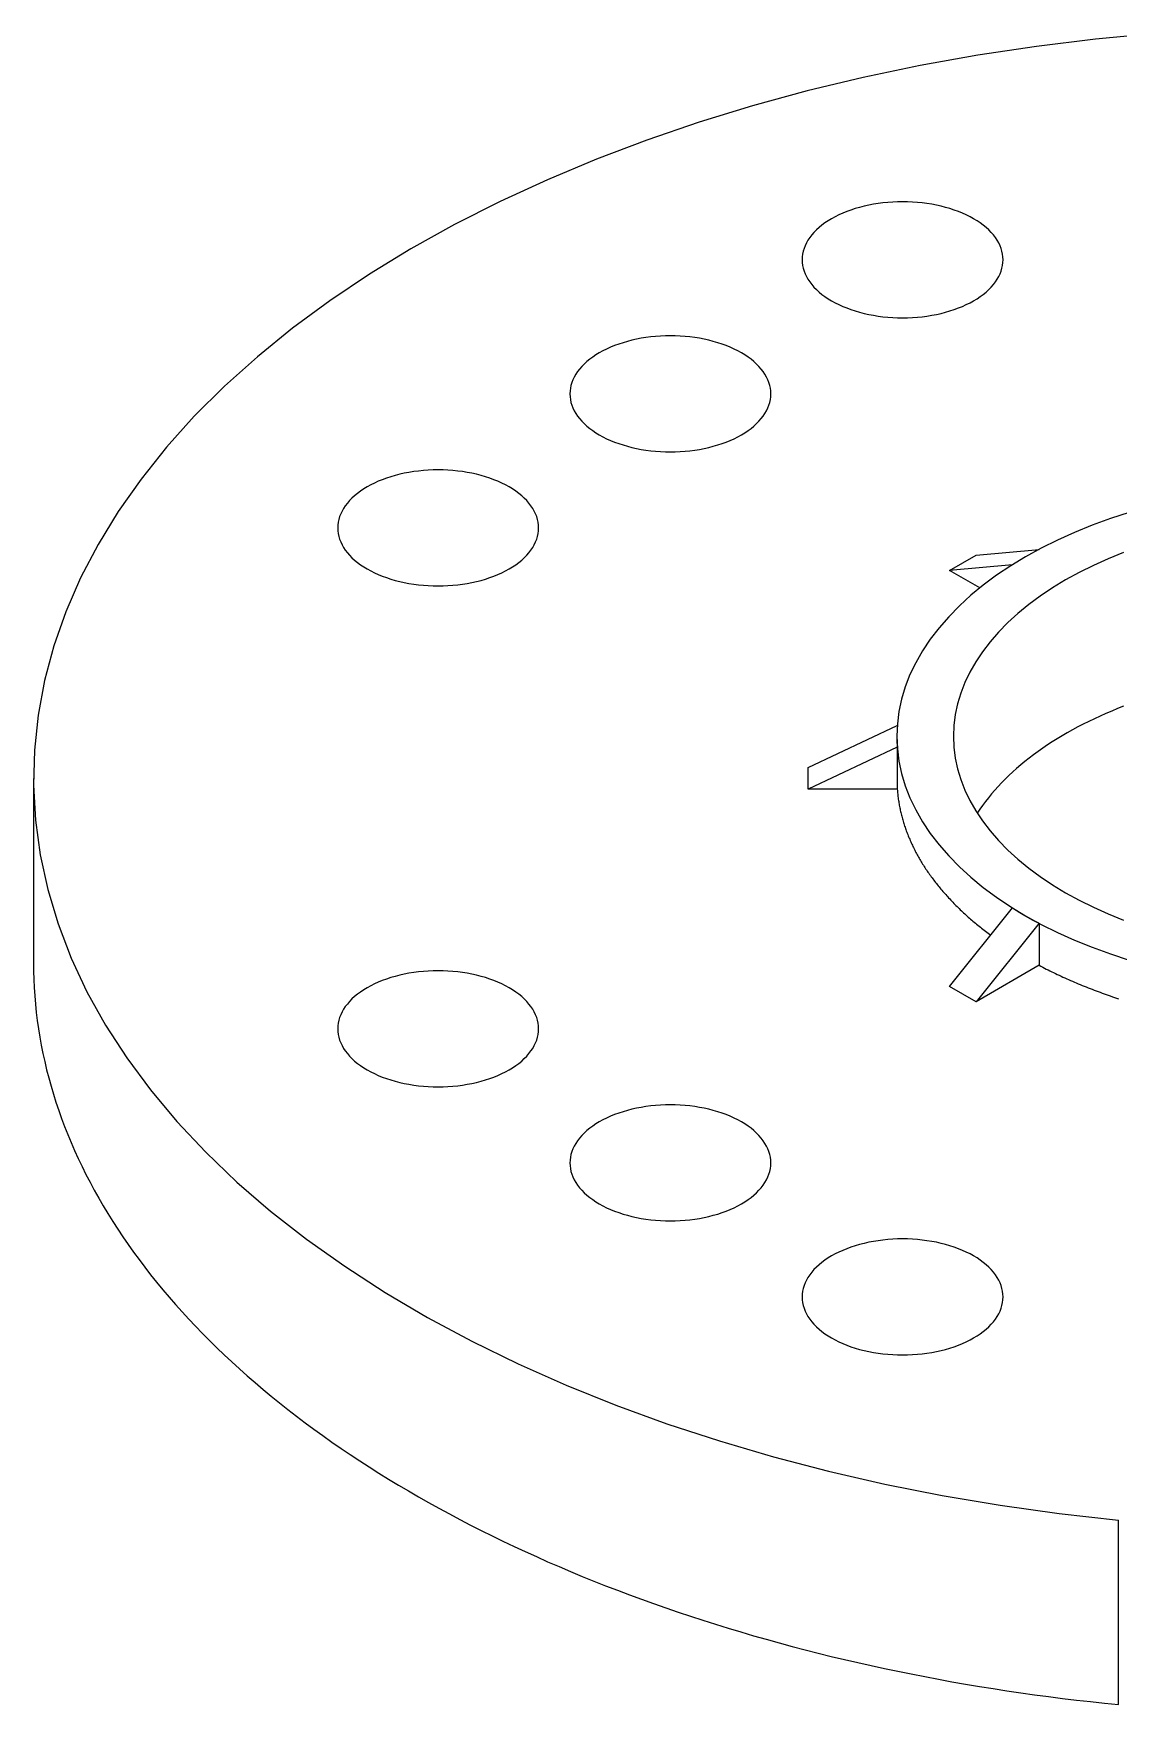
# Model space of a CAD drawing. Extents: x 1.65 to 3.9, y 4.02 to 6.12.
# Drawn here: x 3.083 to 3.423, y 5.484 to 6.008 of the extents above; entities that cross this region are included whole.
import ezdxf

# ---------------------------------------------------------------- set-up
doc = ezdxf.new("R2010")
doc.units = 0
doc.layers.add('VISIBLE_EDGES_ANSI_', color=7, linetype='CONTINUOUS')

msp = doc.modelspace()

# ---------------------------------------------------------------- linework, layer by layer
at = {"layer": 'VISIBLE_EDGES_ANSI_'}
for p, q in [((3.36968, 5.83952), (3.37804, 5.84434)), ((3.37804, 5.84434), (3.39778, 5.84611)), ((3.38944, 5.84129), (3.36968, 5.83952)), ((3.3792, 5.83403), (3.36968, 5.83952)), ((3.32535, 5.77773), (3.3533, 5.7909)), ((3.3533, 5.78408), (3.32535, 5.77091)), ((3.35317, 5.7875), (3.35317, 5.78743)), ((3.3533, 5.78408), (3.3533, 5.77091)), ((3.0825, 5.77432), (3.0825, 5.71646)), ((3.32535, 5.77091), (3.32535, 5.77773)), ((3.3533, 5.77091), (3.32535, 5.77091)), ((3.36968, 5.70912), (3.38945, 5.7337)), ((3.3978, 5.72888), (3.37804, 5.7043)), ((3.3978, 5.72888), (3.3978, 5.71571)), ((3.3978, 5.71571), (3.37804, 5.7043)), ((3.37804, 5.7043), (3.36968, 5.70912)), ((3.42269, 5.48395), (3.42269, 5.54181))]:
    msp.add_line(p, q, dxfattribs=at)
for points in [[(3.43422, 6.00786, 0), (3.41549, 6.00609, 0), (3.39693, 6.00381, 0), (3.37857, 6.00104, 0), (3.36045, 5.99778, 0), (3.34261, 5.99404, 0), (3.3251, 5.98983, 0), (3.30794, 5.98515, 0), (3.29117, 5.98001, 0), (3.27484, 5.97443, 0), (3.25898, 5.96842, 0), (3.24361, 5.96199, 0), (3.22878, 5.95515, 0), (3.21452, 5.94793, 0), (3.20085, 5.94033, 0), (3.18781, 5.93237, 0), (3.17542, 5.92407, 0), (3.16371, 5.91545, 0), (3.15271, 5.90652, 0), (3.14244, 5.8973, 0), (3.13293, 5.88783, 0), (3.12418, 5.8781, 0), (3.11623, 5.86815, 0), (3.10908, 5.858, 0), (3.10276, 5.84767, 0), (3.09728, 5.83718, 0), (3.09265, 5.82656, 0), (3.08888, 5.81582, 0), (3.08597, 5.80499, 0), (3.08394, 5.7941, 0), (3.08279, 5.78317, 0), (3.08252, 5.77221, 0), (3.08313, 5.76126, 0), (3.08462, 5.75034, 0), (3.08699, 5.73947, 0), (3.09023, 5.72867, 0), (3.09433, 5.71797, 0), (3.09929, 5.7074, 0), (3.1051, 5.69697, 0), (3.11174, 5.6867, 0), (3.1192, 5.67663, 0), (3.12746, 5.66677, 0), (3.1365, 5.65713, 0), (3.14631, 5.64775, 0), (3.15687, 5.63865, 0), (3.16814, 5.62984, 0), (3.18011, 5.62134, 0), (3.19276, 5.61316, 0), (3.20604, 5.60534, 0), (3.21994, 5.59788, 0), (3.23443, 5.59081, 0), (3.24947, 5.58413, 0), (3.26503, 5.57785, 0), (3.28108, 5.57201, 0), (3.29758, 5.5666, 0), (3.3145, 5.56164, 0), (3.3318, 5.55713, 0), (3.34945, 5.5531, 0), (3.36739, 5.54954, 0), (3.38561, 5.54647, 0), (3.40405, 5.54389, 0), (3.42269, 5.54181, 0)], [(3.38647, 5.9369, 0), (3.38643, 5.93779, 0), (3.38632, 5.93868, 0), (3.38613, 5.93956, 0), (3.38587, 5.94044, 0), (3.38553, 5.94131, 0), (3.38511, 5.94217, 0), (3.38463, 5.94302, 0), (3.38407, 5.94385, 0), (3.38345, 5.94467, 0), (3.38275, 5.94547, 0), (3.38199, 5.94624, 0), (3.38116, 5.947, 0), (3.38027, 5.94773, 0), (3.37932, 5.94843, 0), (3.37831, 5.94911, 0), (3.37725, 5.94975, 0), (3.37613, 5.95037, 0), (3.37496, 5.95095, 0), (3.37374, 5.9515, 0), (3.37247, 5.95202, 0), (3.37117, 5.95249, 0), (3.36982, 5.95293, 0), (3.36844, 5.95333, 0), (3.36703, 5.9537, 0), (3.36559, 5.95402, 0), (3.36412, 5.9543, 0), (3.36263, 5.95454, 0), (3.36112, 5.95473, 0), (3.3596, 5.95488, 0), (3.35806, 5.95499, 0), (3.35652, 5.95506, 0), (3.35497, 5.95508, 0), (3.35343, 5.95506, 0), (3.35189, 5.95499, 0), (3.35035, 5.95488, 0), (3.34883, 5.95473, 0), (3.34732, 5.95454, 0), (3.34583, 5.9543, 0), (3.34436, 5.95402, 0), (3.34292, 5.9537, 0), (3.34151, 5.95333, 0), (3.34013, 5.95293, 0), (3.33878, 5.95249, 0), (3.33748, 5.95202, 0), (3.33621, 5.9515, 0), (3.33499, 5.95095, 0), (3.33382, 5.95037, 0), (3.3327, 5.94975, 0), (3.33164, 5.94911, 0), (3.33063, 5.94843, 0), (3.32968, 5.94773, 0), (3.32879, 5.947, 0), (3.32796, 5.94624, 0), (3.3272, 5.94547, 0), (3.3265, 5.94467, 0), (3.32588, 5.94385, 0), (3.32532, 5.94302, 0), (3.32483, 5.94217, 0), (3.32442, 5.94131, 0), (3.32408, 5.94044, 0), (3.32382, 5.93956, 0), (3.32363, 5.93868, 0), (3.32352, 5.93779, 0), (3.32348, 5.9369, 0), (3.32352, 5.936, 0), (3.32363, 5.93511, 0), (3.32382, 5.93423, 0), (3.32408, 5.93335, 0), (3.32442, 5.93248, 0), (3.32483, 5.93162, 0), (3.32532, 5.93077, 0), (3.32588, 5.92994, 0), (3.3265, 5.92912, 0), (3.3272, 5.92832, 0), (3.32796, 5.92755, 0), (3.32879, 5.92679, 0), (3.32968, 5.92606, 0), (3.33063, 5.92536, 0), (3.33164, 5.92468, 0), (3.3327, 5.92404, 0), (3.33382, 5.92342, 0), (3.33499, 5.92284, 0), (3.33621, 5.92229, 0), (3.33748, 5.92178, 0), (3.33878, 5.9213, 0), (3.34013, 5.92086, 0), (3.34151, 5.92046, 0), (3.34292, 5.9201, 0), (3.34436, 5.91977, 0), (3.34583, 5.91949, 0), (3.34732, 5.91926, 0), (3.34883, 5.91906, 0), (3.35035, 5.91891, 0), (3.35189, 5.9188, 0), (3.35343, 5.91873, 0), (3.35497, 5.91871, 0), (3.35652, 5.91873, 0), (3.35806, 5.9188, 0), (3.3596, 5.91891, 0), (3.36112, 5.91906, 0), (3.36263, 5.91926, 0), (3.36412, 5.91949, 0), (3.36559, 5.91977, 0), (3.36703, 5.9201, 0), (3.36844, 5.92046, 0), (3.36982, 5.92086, 0), (3.37117, 5.9213, 0), (3.37247, 5.92178, 0), (3.37374, 5.92229, 0), (3.37496, 5.92284, 0), (3.37613, 5.92342, 0), (3.37725, 5.92404, 0), (3.37831, 5.92468, 0), (3.37932, 5.92536, 0), (3.38027, 5.92606, 0), (3.38116, 5.92679, 0), (3.38199, 5.92755, 0), (3.38275, 5.92832, 0), (3.38345, 5.92912, 0), (3.38407, 5.92994, 0), (3.38463, 5.93077, 0), (3.38511, 5.93162, 0), (3.38553, 5.93248, 0), (3.38587, 5.93335, 0), (3.38613, 5.93423, 0), (3.38632, 5.93511, 0), (3.38643, 5.936, 0), (3.38647, 5.9369, 0)], [(3.31367, 5.89487, 0), (3.31363, 5.89576, 0), (3.31352, 5.89665, 0), (3.31333, 5.89753, 0), (3.31307, 5.89841, 0), (3.31273, 5.89928, 0), (3.31232, 5.90014, 0), (3.31183, 5.90099, 0), (3.31127, 5.90182, 0), (3.31065, 5.90264, 0), (3.30995, 5.90344, 0), (3.30919, 5.90421, 0), (3.30836, 5.90497, 0), (3.30747, 5.9057, 0), (3.30652, 5.9064, 0), (3.30551, 5.90708, 0), (3.30445, 5.90772, 0), (3.30333, 5.90834, 0), (3.30216, 5.90892, 0), (3.30094, 5.90947, 0), (3.29967, 5.90999, 0), (3.29837, 5.91046, 0), (3.29702, 5.9109, 0), (3.29564, 5.9113, 0), (3.29423, 5.91167, 0), (3.29279, 5.91199, 0), (3.29132, 5.91227, 0), (3.28983, 5.91251, 0), (3.28832, 5.9127, 0), (3.2868, 5.91285, 0), (3.28526, 5.91296, 0), (3.28372, 5.91303, 0), (3.28218, 5.91305, 0), (3.28063, 5.91303, 0), (3.27909, 5.91296, 0), (3.27755, 5.91285, 0), (3.27603, 5.9127, 0), (3.27452, 5.91251, 0), (3.27303, 5.91227, 0), (3.27157, 5.91199, 0), (3.27012, 5.91167, 0), (3.26871, 5.9113, 0), (3.26733, 5.9109, 0), (3.26598, 5.91046, 0), (3.26468, 5.90999, 0), (3.26341, 5.90947, 0), (3.2622, 5.90892, 0), (3.26102, 5.90834, 0), (3.2599, 5.90772, 0), (3.25884, 5.90708, 0), (3.25783, 5.9064, 0), (3.25688, 5.9057, 0), (3.25599, 5.90497, 0), (3.25516, 5.90421, 0), (3.2544, 5.90344, 0), (3.2537, 5.90264, 0), (3.25308, 5.90182, 0), (3.25252, 5.90099, 0), (3.25204, 5.90014, 0), (3.25162, 5.89928, 0), (3.25129, 5.89841, 0), (3.25102, 5.89753, 0), (3.25083, 5.89665, 0), (3.25072, 5.89576, 0), (3.25068, 5.89487, 0), (3.25072, 5.89397, 0), (3.25083, 5.89308, 0), (3.25102, 5.8922, 0), (3.25129, 5.89132, 0), (3.25162, 5.89045, 0), (3.25204, 5.88959, 0), (3.25252, 5.88874, 0), (3.25308, 5.88791, 0), (3.2537, 5.88709, 0), (3.2544, 5.88629, 0), (3.25516, 5.88552, 0), (3.25599, 5.88476, 0), (3.25688, 5.88403, 0), (3.25783, 5.88333, 0), (3.25884, 5.88265, 0), (3.2599, 5.88201, 0), (3.26102, 5.88139, 0), (3.2622, 5.88081, 0), (3.26341, 5.88026, 0), (3.26468, 5.87975, 0), (3.26598, 5.87927, 0), (3.26733, 5.87883, 0), (3.26871, 5.87843, 0), (3.27012, 5.87807, 0), (3.27157, 5.87774, 0), (3.27303, 5.87746, 0), (3.27452, 5.87723, 0), (3.27603, 5.87703, 0), (3.27755, 5.87688, 0), (3.27909, 5.87677, 0), (3.28063, 5.8767, 0), (3.28218, 5.87668, 0), (3.28372, 5.8767, 0), (3.28526, 5.87677, 0), (3.2868, 5.87688, 0), (3.28832, 5.87703, 0), (3.28983, 5.87723, 0), (3.29132, 5.87746, 0), (3.29279, 5.87774, 0), (3.29423, 5.87807, 0), (3.29564, 5.87843, 0), (3.29702, 5.87883, 0), (3.29837, 5.87927, 0), (3.29967, 5.87975, 0), (3.30094, 5.88026, 0), (3.30216, 5.88081, 0), (3.30333, 5.88139, 0), (3.30445, 5.88201, 0), (3.30551, 5.88265, 0), (3.30652, 5.88333, 0), (3.30747, 5.88403, 0), (3.30836, 5.88476, 0), (3.30919, 5.88552, 0), (3.30995, 5.88629, 0), (3.31065, 5.88709, 0), (3.31127, 5.88791, 0), (3.31183, 5.88874, 0), (3.31232, 5.88959, 0), (3.31273, 5.89045, 0), (3.31307, 5.89132, 0), (3.31333, 5.8922, 0), (3.31352, 5.89308, 0), (3.31363, 5.89397, 0), (3.31367, 5.89487, 0)], [(3.24087, 5.85284, 0), (3.24084, 5.85373, 0), (3.24072, 5.85462, 0), (3.24053, 5.8555, 0), (3.24027, 5.85638, 0), (3.23993, 5.85725, 0), (3.23952, 5.85811, 0), (3.23903, 5.85896, 0), (3.23848, 5.85979, 0), (3.23785, 5.86061, 0), (3.23715, 5.86141, 0), (3.23639, 5.86218, 0), (3.23557, 5.86294, 0), (3.23468, 5.86367, 0), (3.23372, 5.86437, 0), (3.23271, 5.86505, 0), (3.23165, 5.86569, 0), (3.23053, 5.86631, 0), (3.22936, 5.86689, 0), (3.22814, 5.86744, 0), (3.22688, 5.86796, 0), (3.22557, 5.86843, 0), (3.22422, 5.86887, 0), (3.22284, 5.86927, 0), (3.22143, 5.86964, 0), (3.21999, 5.86996, 0), (3.21852, 5.87024, 0), (3.21703, 5.87047, 0), (3.21552, 5.87067, 0), (3.214, 5.87082, 0), (3.21246, 5.87093, 0), (3.21092, 5.871, 0), (3.20938, 5.87102, 0), (3.20783, 5.871, 0), (3.20629, 5.87093, 0), (3.20476, 5.87082, 0), (3.20323, 5.87067, 0), (3.20172, 5.87047, 0), (3.20023, 5.87024, 0), (3.19877, 5.86996, 0), (3.19732, 5.86964, 0), (3.19591, 5.86927, 0), (3.19453, 5.86887, 0), (3.19319, 5.86843, 0), (3.19188, 5.86796, 0), (3.19062, 5.86744, 0), (3.1894, 5.86689, 0), (3.18823, 5.86631, 0), (3.18711, 5.86569, 0), (3.18604, 5.86505, 0), (3.18503, 5.86437, 0), (3.18408, 5.86367, 0), (3.18319, 5.86294, 0), (3.18236, 5.86218, 0), (3.1816, 5.86141, 0), (3.18091, 5.86061, 0), (3.18028, 5.85979, 0), (3.17972, 5.85896, 0), (3.17924, 5.85811, 0), (3.17883, 5.85725, 0), (3.17849, 5.85638, 0), (3.17822, 5.8555, 0), (3.17803, 5.85462, 0), (3.17792, 5.85373, 0), (3.17788, 5.85284, 0), (3.17792, 5.85194, 0), (3.17803, 5.85105, 0), (3.17822, 5.85017, 0), (3.17849, 5.84929, 0), (3.17883, 5.84842, 0), (3.17924, 5.84756, 0), (3.17972, 5.84671, 0), (3.18028, 5.84588, 0), (3.18091, 5.84506, 0), (3.1816, 5.84426, 0), (3.18236, 5.84349, 0), (3.18319, 5.84273, 0), (3.18408, 5.842, 0), (3.18503, 5.8413, 0), (3.18604, 5.84062, 0), (3.18711, 5.83998, 0), (3.18823, 5.83936, 0), (3.1894, 5.83878, 0), (3.19062, 5.83823, 0), (3.19188, 5.83772, 0), (3.19319, 5.83724, 0), (3.19453, 5.8368, 0), (3.19591, 5.8364, 0), (3.19732, 5.83604, 0), (3.19877, 5.83571, 0), (3.20023, 5.83543, 0), (3.20172, 5.8352, 0), (3.20323, 5.835, 0), (3.20476, 5.83485, 0), (3.20629, 5.83474, 0), (3.20783, 5.83467, 0), (3.20938, 5.83465, 0), (3.21092, 5.83467, 0), (3.21246, 5.83474, 0), (3.214, 5.83485, 0), (3.21552, 5.835, 0), (3.21703, 5.8352, 0), (3.21852, 5.83543, 0), (3.21999, 5.83571, 0), (3.22143, 5.83604, 0), (3.22284, 5.8364, 0), (3.22422, 5.8368, 0), (3.22557, 5.83724, 0), (3.22688, 5.83772, 0), (3.22814, 5.83823, 0), (3.22936, 5.83878, 0), (3.23053, 5.83936, 0), (3.23165, 5.83998, 0), (3.23271, 5.84062, 0), (3.23372, 5.8413, 0), (3.23468, 5.842, 0), (3.23557, 5.84273, 0), (3.23639, 5.84349, 0), (3.23715, 5.84426, 0), (3.23785, 5.84506, 0), (3.23848, 5.84588, 0), (3.23903, 5.84671, 0), (3.23952, 5.84756, 0), (3.23993, 5.84842, 0), (3.24027, 5.84929, 0), (3.24053, 5.85017, 0), (3.24072, 5.85105, 0), (3.24084, 5.85194, 0), (3.24087, 5.85284, 0)], [(3.42601, 5.85766, 0), (3.42013, 5.85574, 0), (3.41441, 5.85365, 0), (3.40888, 5.8514, 0), (3.40355, 5.849, 0), (3.39843, 5.84645, 0), (3.39353, 5.84375, 0), (3.38887, 5.84093, 0), (3.38445, 5.83797, 0), (3.38029, 5.83489, 0), (3.37639, 5.8317, 0), (3.37278, 5.8284, 0), (3.36944, 5.825, 0), (3.3664, 5.82151, 0), (3.36366, 5.81794, 0), (3.36123, 5.8143, 0), (3.35911, 5.81059, 0), (3.3573, 5.80683, 0), (3.35582, 5.80302, 0), (3.35466, 5.79917, 0), (3.35384, 5.7953, 0), (3.35334, 5.7914, 0), (3.35317, 5.7875, 0)], [(3.42426, 5.84514, 0), (3.41944, 5.84318, 0), (3.41479, 5.84109, 0), (3.41033, 5.83887, 0), (3.40606, 5.83652, 0), (3.40199, 5.83406, 0), (3.39815, 5.83148, 0), (3.39452, 5.8288, 0), (3.39113, 5.82602, 0), (3.38797, 5.82314, 0), (3.38507, 5.82018, 0), (3.38242, 5.81714, 0), (3.38003, 5.81403, 0), (3.37791, 5.81086, 0), (3.37606, 5.80762, 0), (3.37449, 5.80434, 0), (3.3732, 5.80102, 0), (3.37219, 5.79767, 0), (3.37147, 5.7943, 0), (3.37103, 5.7909, 0), (3.37089, 5.7875, 0)], [(3.42428, 5.79693, 0), (3.42239, 5.79619, 0), (3.42053, 5.79543, 0), (3.4187, 5.79465, 0), (3.41689, 5.79385, 0), (3.41511, 5.79302, 0), (3.41336, 5.79218, 0), (3.41163, 5.79132, 0), (3.40993, 5.79044, 0), (3.40826, 5.78954, 0), (3.40662, 5.78863, 0), (3.40502, 5.78769, 0), (3.40344, 5.78674, 0), (3.40189, 5.78577, 0), (3.40038, 5.78479, 0), (3.3989, 5.78379, 0), (3.39745, 5.78277, 0), (3.39604, 5.78174, 0), (3.39466, 5.78069, 0), (3.39331, 5.77962, 0), (3.392, 5.77855, 0), (3.39073, 5.77745, 0), (3.38949, 5.77635, 0), (3.38829, 5.77523, 0), (3.38713, 5.7741, 0), (3.386, 5.77295, 0), (3.38491, 5.77179, 0), (3.38386, 5.77063, 0), (3.38285, 5.76945, 0), (3.38188, 5.76825, 0), (3.38094, 5.76705, 0), (3.38005, 5.76584, 0), (3.3792, 5.76462, 0), (3.37838, 5.76339, 0)], [(3.35317, 5.7875, 0), (3.35334, 5.7836, 0), (3.35384, 5.7797, 0), (3.35466, 5.77583, 0), (3.35582, 5.77198, 0), (3.3573, 5.76817, 0), (3.35911, 5.76441, 0), (3.36123, 5.7607, 0), (3.36366, 5.75705, 0), (3.3664, 5.75349, 0), (3.36944, 5.75, 0), (3.37278, 5.7466, 0), (3.37639, 5.7433, 0), (3.38029, 5.74011, 0), (3.38445, 5.73703, 0), (3.38887, 5.73407, 0), (3.39353, 5.73125, 0), (3.39843, 5.72855, 0), (3.40355, 5.726, 0), (3.40888, 5.7236, 0), (3.41441, 5.72135, 0), (3.42013, 5.71926, 0), (3.42601, 5.71734, 0)], [(3.35317, 5.78743, 0), (3.35317, 5.78741, 0), (3.35317, 5.78738, 0), (3.35317, 5.78735, 0), (3.35317, 5.78733, 0), (3.35317, 5.7873, 0), (3.35317, 5.78728, 0), (3.35317, 5.78725, 0), (3.35317, 5.78722, 0), (3.35317, 5.7872, 0), (3.35317, 5.78717, 0), (3.35317, 5.78714, 0), (3.35317, 5.78712, 0), (3.35317, 5.78709, 0), (3.35317, 5.78706, 0), (3.35317, 5.78704, 0), (3.35317, 5.78701, 0), (3.35317, 5.78698, 0), (3.35317, 5.78696, 0), (3.35317, 5.78693, 0), (3.35318, 5.7869, 0), (3.35318, 5.78688, 0), (3.35318, 5.78685, 0), (3.35318, 5.78682, 0), (3.35318, 5.7868, 0), (3.35318, 5.78677, 0), (3.35318, 5.78674, 0), (3.35318, 5.78672, 0), (3.35318, 5.78669, 0), (3.35318, 5.78667, 0), (3.35318, 5.78664, 0), (3.35318, 5.78661, 0), (3.35318, 5.78659, 0), (3.35318, 5.78656, 0), (3.35318, 5.78653, 0), (3.35318, 5.78651, 0), (3.35318, 5.78648, 0), (3.35318, 5.78645, 0), (3.35318, 5.78643, 0), (3.35318, 5.7864, 0), (3.35318, 5.78637, 0), (3.35319, 5.78635, 0), (3.35319, 5.78632, 0), (3.35319, 5.7863, 0), (3.35319, 5.78627, 0), (3.35319, 5.78624, 0), (3.35319, 5.78622, 0), (3.35319, 5.78619, 0), (3.35319, 5.78616, 0), (3.35319, 5.78614, 0), (3.35319, 5.78611, 0), (3.35319, 5.78609, 0), (3.35319, 5.78606, 0), (3.35319, 5.78603, 0), (3.35319, 5.78601, 0), (3.3532, 5.78598, 0), (3.3532, 5.78595, 0), (3.3532, 5.78593, 0), (3.3532, 5.7859, 0), (3.3532, 5.78588, 0), (3.3532, 5.78585, 0), (3.3532, 5.78582, 0), (3.3532, 5.7858, 0), (3.3532, 5.78577, 0), (3.3532, 5.78574, 0), (3.3532, 5.78572, 0), (3.35321, 5.78569, 0), (3.35321, 5.78567, 0), (3.35321, 5.78564, 0), (3.35321, 5.78561, 0), (3.35321, 5.78559, 0), (3.35321, 5.78556, 0), (3.35321, 5.78554, 0), (3.35321, 5.78551, 0), (3.35321, 5.78548, 0), (3.35322, 5.78546, 0), (3.35322, 5.78543, 0), (3.35322, 5.7854, 0), (3.35322, 5.78538, 0), (3.35322, 5.78535, 0), (3.35322, 5.78533, 0), (3.35322, 5.7853, 0), (3.35322, 5.78527, 0), (3.35323, 5.78525, 0), (3.35323, 5.78522, 0), (3.35323, 5.7852, 0), (3.35323, 5.78517, 0), (3.35323, 5.78514, 0), (3.35323, 5.78512, 0), (3.35323, 5.78509, 0), (3.35323, 5.78507, 0), (3.35324, 5.78504, 0), (3.35324, 5.78501, 0), (3.35324, 5.78499, 0), (3.35324, 5.78496, 0), (3.35324, 5.78494, 0), (3.35324, 5.78491, 0), (3.35324, 5.78488, 0), (3.35325, 5.78486, 0), (3.35325, 5.78483, 0), (3.35325, 5.78481, 0), (3.35325, 5.78478, 0), (3.35325, 5.78476, 0), (3.35325, 5.78473, 0), (3.35326, 5.7847, 0), (3.35326, 5.78468, 0), (3.35326, 5.78465, 0), (3.35326, 5.78463, 0), (3.35326, 5.7846, 0), (3.35326, 5.78457, 0), (3.35327, 5.78455, 0), (3.35327, 5.78452, 0), (3.35327, 5.7845, 0), (3.35327, 5.78447, 0), (3.35327, 5.78445, 0), (3.35327, 5.78442, 0), (3.35328, 5.78439, 0), (3.35328, 5.78437, 0), (3.35328, 5.78434, 0), (3.35328, 5.78432, 0), (3.35328, 5.78429, 0), (3.35329, 5.78426, 0), (3.35329, 5.78424, 0), (3.35329, 5.78421, 0), (3.35329, 5.78419, 0), (3.35329, 5.78416, 0), (3.35329, 5.78414, 0), (3.3533, 5.78411, 0), (3.3533, 5.78408, 0)], [(3.37089, 5.7875, 0), (3.37103, 5.7841, 0), (3.37147, 5.7807, 0), (3.37219, 5.77733, 0), (3.3732, 5.77397, 0), (3.37449, 5.77065, 0), (3.37606, 5.76738, 0), (3.37791, 5.76414, 0), (3.38003, 5.76097, 0), (3.38242, 5.75786, 0), (3.38507, 5.75482, 0), (3.38797, 5.75186, 0), (3.39113, 5.74898, 0), (3.39452, 5.7462, 0), (3.39815, 5.74352, 0), (3.40199, 5.74094, 0), (3.40606, 5.73848, 0), (3.41033, 5.73613, 0), (3.41479, 5.73391, 0), (3.41944, 5.73182, 0), (3.42426, 5.72986, 0)], [(3.3533, 5.77091, 0), (3.35333, 5.77052, 0), (3.35336, 5.77014, 0), (3.3534, 5.76975, 0), (3.35344, 5.76936, 0), (3.35348, 5.76898, 0), (3.35353, 5.76859, 0), (3.35358, 5.76821, 0), (3.35363, 5.76782, 0), (3.35369, 5.76743, 0), (3.35375, 5.76705, 0), (3.35381, 5.76666, 0), (3.35388, 5.76628, 0), (3.35395, 5.76589, 0), (3.35402, 5.76551, 0), (3.3541, 5.76512, 0), (3.35418, 5.76474, 0), (3.35426, 5.76435, 0), (3.35434, 5.76397, 0), (3.35443, 5.76359, 0), (3.35452, 5.7632, 0), (3.35462, 5.76282, 0), (3.35472, 5.76244, 0), (3.35482, 5.76205, 0), (3.35492, 5.76167, 0), (3.35503, 5.76129, 0), (3.35514, 5.76091, 0), (3.35526, 5.76053, 0), (3.35538, 5.76015, 0), (3.3555, 5.75977, 0), (3.35562, 5.75938, 0), (3.35575, 5.759, 0), (3.35588, 5.75862, 0), (3.35601, 5.75825, 0), (3.35615, 5.75787, 0), (3.35629, 5.75749, 0), (3.35644, 5.75711, 0), (3.35658, 5.75673, 0), (3.35673, 5.75635, 0), (3.35688, 5.75598, 0), (3.35704, 5.7556, 0), (3.3572, 5.75523, 0), (3.35736, 5.75485, 0), (3.35753, 5.75447, 0), (3.3577, 5.7541, 0), (3.35787, 5.75373, 0), (3.35804, 5.75335, 0), (3.35822, 5.75298, 0), (3.3584, 5.75261, 0), (3.35859, 5.75223, 0), (3.35878, 5.75186, 0), (3.35897, 5.75149, 0), (3.35916, 5.75112, 0), (3.35936, 5.75075, 0), (3.35956, 5.75038, 0), (3.35976, 5.75001, 0), (3.35997, 5.74964, 0), (3.36018, 5.74928, 0), (3.36039, 5.74891, 0), (3.36061, 5.74854, 0), (3.36082, 5.74818, 0), (3.36105, 5.74781, 0), (3.36127, 5.74745, 0), (3.3615, 5.74708, 0), (3.36173, 5.74672, 0), (3.36197, 5.74636, 0), (3.3622, 5.74599, 0), (3.36244, 5.74563, 0), (3.36269, 5.74527, 0), (3.36293, 5.74491, 0), (3.36318, 5.74455, 0), (3.36343, 5.74419, 0), (3.36369, 5.74384, 0), (3.36395, 5.74348, 0), (3.36421, 5.74312, 0), (3.36447, 5.74277, 0), (3.36474, 5.74241, 0), (3.36501, 5.74206, 0), (3.36528, 5.7417, 0), (3.36556, 5.74135, 0), (3.36584, 5.741, 0), (3.36612, 5.74065, 0), (3.36641, 5.7403, 0), (3.3667, 5.73995, 0), (3.36699, 5.7396, 0), (3.36728, 5.73925, 0), (3.36758, 5.7389, 0), (3.36788, 5.73856, 0), (3.36818, 5.73821, 0), (3.36849, 5.73787, 0), (3.3688, 5.73752, 0), (3.36911, 5.73718, 0), (3.36942, 5.73684, 0), (3.36974, 5.7365, 0), (3.37006, 5.73616, 0), (3.37038, 5.73582, 0), (3.37071, 5.73548, 0), (3.37104, 5.73514, 0), (3.37137, 5.73481, 0), (3.3717, 5.73447, 0), (3.37204, 5.73414, 0), (3.37238, 5.7338, 0), (3.37272, 5.73347, 0), (3.37307, 5.73314, 0), (3.37342, 5.73281, 0), (3.37377, 5.73248, 0), (3.37412, 5.73215, 0), (3.37448, 5.73182, 0), (3.37484, 5.7315, 0), (3.3752, 5.73117, 0), (3.37557, 5.73084, 0), (3.37593, 5.73052, 0), (3.37631, 5.7302, 0), (3.37668, 5.72988, 0), (3.37705, 5.72956, 0), (3.37743, 5.72924, 0), (3.37781, 5.72892, 0), (3.3782, 5.7286, 0), (3.37859, 5.72828, 0), (3.37897, 5.72797, 0), (3.37937, 5.72766, 0), (3.37976, 5.72734, 0), (3.38016, 5.72703, 0), (3.38056, 5.72672, 0), (3.38096, 5.72641, 0), (3.38137, 5.7261, 0), (3.38177, 5.72579, 0), (3.38218, 5.72549, 0), (3.3826, 5.72518, 0)], [(3.38945, 5.7337, 0), (3.38951, 5.73366, 0), (3.38957, 5.73362, 0), (3.38963, 5.73358, 0), (3.3897, 5.73354, 0), (3.38976, 5.7335, 0), (3.38982, 5.73346, 0), (3.38988, 5.73342, 0), (3.38995, 5.73338, 0), (3.39001, 5.73333, 0), (3.39007, 5.73329, 0), (3.39013, 5.73325, 0), (3.3902, 5.73321, 0), (3.39026, 5.73317, 0), (3.39032, 5.73313, 0), (3.39039, 5.73309, 0), (3.39045, 5.73305, 0), (3.39051, 5.73301, 0), (3.39058, 5.73297, 0), (3.39064, 5.73293, 0), (3.3907, 5.73289, 0), (3.39077, 5.73285, 0), (3.39083, 5.73281, 0), (3.39089, 5.73277, 0), (3.39096, 5.73273, 0), (3.39102, 5.73269, 0), (3.39108, 5.73265, 0), (3.39115, 5.73261, 0), (3.39121, 5.73257, 0), (3.39127, 5.73253, 0), (3.39134, 5.73249, 0), (3.3914, 5.73245, 0), (3.39147, 5.73241, 0), (3.39153, 5.73237, 0), (3.39159, 5.73233, 0), (3.39166, 5.7323, 0), (3.39172, 5.73226, 0), (3.39179, 5.73222, 0), (3.39185, 5.73218, 0), (3.39191, 5.73214, 0), (3.39198, 5.7321, 0), (3.39204, 5.73206, 0), (3.39211, 5.73202, 0), (3.39217, 5.73198, 0), (3.39223, 5.73194, 0), (3.3923, 5.73191, 0), (3.39236, 5.73187, 0), (3.39243, 5.73183, 0), (3.39249, 5.73179, 0), (3.39256, 5.73175, 0), (3.39262, 5.73171, 0), (3.39269, 5.73167, 0), (3.39275, 5.73164, 0), (3.39282, 5.7316, 0), (3.39288, 5.73156, 0), (3.39295, 5.73152, 0), (3.39301, 5.73148, 0), (3.39308, 5.73145, 0), (3.39314, 5.73141, 0), (3.39321, 5.73137, 0), (3.39327, 5.73133, 0), (3.39334, 5.73129, 0), (3.3934, 5.73126, 0), (3.39347, 5.73122, 0), (3.39353, 5.73118, 0), (3.3936, 5.73114, 0), (3.39366, 5.7311, 0), (3.39373, 5.73107, 0), (3.39379, 5.73103, 0), (3.39386, 5.73099, 0), (3.39392, 5.73095, 0), (3.39399, 5.73092, 0), (3.39405, 5.73088, 0), (3.39412, 5.73084, 0), (3.39419, 5.73081, 0), (3.39425, 5.73077, 0), (3.39432, 5.73073, 0), (3.39438, 5.73069, 0), (3.39445, 5.73066, 0), (3.39452, 5.73062, 0), (3.39458, 5.73058, 0), (3.39465, 5.73055, 0), (3.39471, 5.73051, 0), (3.39478, 5.73047, 0), (3.39485, 5.73044, 0), (3.39491, 5.7304, 0), (3.39498, 5.73036, 0), (3.39504, 5.73033, 0), (3.39511, 5.73029, 0), (3.39518, 5.73026, 0), (3.39524, 5.73022, 0), (3.39531, 5.73018, 0), (3.39538, 5.73015, 0), (3.39544, 5.73011, 0), (3.39551, 5.73007, 0), (3.39558, 5.73004, 0), (3.39564, 5.73, 0), (3.39571, 5.72997, 0), (3.39578, 5.72993, 0), (3.39584, 5.72989, 0), (3.39591, 5.72986, 0), (3.39598, 5.72982, 0), (3.39604, 5.72979, 0), (3.39611, 5.72975, 0), (3.39618, 5.72972, 0), (3.39624, 5.72968, 0), (3.39631, 5.72965, 0), (3.39638, 5.72961, 0), (3.39645, 5.72957, 0), (3.39651, 5.72954, 0), (3.39658, 5.7295, 0), (3.39665, 5.72947, 0), (3.39671, 5.72943, 0), (3.39678, 5.7294, 0), (3.39685, 5.72936, 0), (3.39692, 5.72933, 0), (3.39698, 5.72929, 0), (3.39705, 5.72926, 0), (3.39712, 5.72923, 0), (3.39719, 5.72919, 0), (3.39725, 5.72916, 0), (3.39732, 5.72912, 0), (3.39739, 5.72909, 0), (3.39746, 5.72905, 0), (3.39753, 5.72902, 0), (3.39759, 5.72898, 0), (3.39766, 5.72895, 0), (3.39773, 5.72891, 0), (3.3978, 5.72888, 0)], [(3.0825, 5.71646, 0), (3.08253, 5.71387, 0), (3.0826, 5.71129, 0), (3.08272, 5.70871, 0), (3.0829, 5.70612, 0), (3.08312, 5.70354, 0), (3.08339, 5.70096, 0), (3.0837, 5.69838, 0), (3.08407, 5.69581, 0), (3.08449, 5.69323, 0), (3.08495, 5.69066, 0), (3.08547, 5.6881, 0), (3.08603, 5.68553, 0), (3.08664, 5.68297, 0), (3.0873, 5.68042, 0), (3.08801, 5.67786, 0), (3.08877, 5.67532, 0), (3.08957, 5.67277, 0), (3.09043, 5.67024, 0), (3.09133, 5.6677, 0), (3.09228, 5.66518, 0), (3.09327, 5.66266, 0), (3.09432, 5.66015, 0), (3.09541, 5.65764, 0), (3.09655, 5.65514, 0), (3.09774, 5.65265, 0), (3.09897, 5.65016, 0), (3.10026, 5.64769, 0), (3.10158, 5.64522, 0), (3.10296, 5.64276, 0), (3.10438, 5.64031, 0), (3.10585, 5.63787, 0), (3.10737, 5.63544, 0), (3.10893, 5.63301, 0), (3.11053, 5.6306, 0), (3.11219, 5.6282, 0), (3.11389, 5.62581, 0), (3.11563, 5.62343, 0), (3.11742, 5.62106, 0), (3.11925, 5.6187, 0), (3.12113, 5.61635, 0), (3.12305, 5.61402, 0), (3.12502, 5.6117, 0), (3.12703, 5.60939, 0), (3.12908, 5.60709, 0), (3.13118, 5.60481, 0), (3.13332, 5.60254, 0), (3.1355, 5.60028, 0), (3.13773, 5.59804, 0), (3.14, 5.59581, 0), (3.14231, 5.5936, 0), (3.14466, 5.5914, 0), (3.14706, 5.58922, 0), (3.1495, 5.58705, 0), (3.15197, 5.5849, 0), (3.15449, 5.58276, 0), (3.15705, 5.58064, 0), (3.15965, 5.57853, 0), (3.16228, 5.57645, 0), (3.16496, 5.57437, 0), (3.16768, 5.57232, 0), (3.17043, 5.57028, 0), (3.17323, 5.56826, 0), (3.17606, 5.56626, 0), (3.17893, 5.56428, 0), (3.18184, 5.56231, 0), (3.18478, 5.56037, 0), (3.18776, 5.55844, 0), (3.19078, 5.55653, 0), (3.19384, 5.55464, 0), (3.19693, 5.55277, 0), (3.20005, 5.55092, 0), (3.20321, 5.54909, 0), (3.2064, 5.54728, 0), (3.20963, 5.54549, 0), (3.2129, 5.54372, 0), (3.21619, 5.54197, 0), (3.21952, 5.54024, 0), (3.22288, 5.53853, 0), (3.22627, 5.53685, 0), (3.2297, 5.53518, 0), (3.23316, 5.53354, 0), (3.23664, 5.53192, 0), (3.24016, 5.53032, 0), (3.24371, 5.52875, 0), (3.24729, 5.52719, 0), (3.2509, 5.52566, 0), (3.25453, 5.52415, 0), (3.2582, 5.52267, 0), (3.26189, 5.52121, 0), (3.26561, 5.51977, 0), (3.26936, 5.51836, 0), (3.27313, 5.51697, 0), (3.27693, 5.5156, 0), (3.28076, 5.51426, 0), (3.28461, 5.51294, 0), (3.28848, 5.51165, 0), (3.29238, 5.51038, 0), (3.29631, 5.50913, 0), (3.30025, 5.50791, 0), (3.30422, 5.50672, 0), (3.30822, 5.50555, 0), (3.31223, 5.50441, 0), (3.31627, 5.50329, 0), (3.32032, 5.5022, 0), (3.3244, 5.50113, 0), (3.3285, 5.50009, 0), (3.33262, 5.49907, 0), (3.33675, 5.49808, 0), (3.34091, 5.49712, 0), (3.34508, 5.49619, 0), (3.34927, 5.49528, 0), (3.35348, 5.49439, 0), (3.3577, 5.49354, 0), (3.36194, 5.49271, 0), (3.36619, 5.4919, 0), (3.37046, 5.49113, 0), (3.37475, 5.49038, 0), (3.37905, 5.48966, 0), (3.38336, 5.48896, 0), (3.38768, 5.48829, 0), (3.39202, 5.48765, 0), (3.39637, 5.48704, 0), (3.40073, 5.48646, 0), (3.4051, 5.4859, 0), (3.40948, 5.48537, 0), (3.41388, 5.48487, 0), (3.41828, 5.4844, 0), (3.42269, 5.48395, 0)], [(3.24087, 5.6958, 0), (3.24084, 5.6967, 0), (3.24072, 5.69759, 0), (3.24053, 5.69847, 0), (3.24027, 5.69935, 0), (3.23993, 5.70022, 0), (3.23952, 5.70108, 0), (3.23903, 5.70193, 0), (3.23848, 5.70276, 0), (3.23785, 5.70358, 0), (3.23715, 5.70438, 0), (3.23639, 5.70515, 0), (3.23557, 5.70591, 0), (3.23468, 5.70664, 0), (3.23372, 5.70734, 0), (3.23271, 5.70802, 0), (3.23165, 5.70866, 0), (3.23053, 5.70928, 0), (3.22936, 5.70986, 0), (3.22814, 5.71041, 0), (3.22688, 5.71092, 0), (3.22557, 5.7114, 0), (3.22422, 5.71184, 0), (3.22284, 5.71224, 0), (3.22143, 5.7126, 0), (3.21999, 5.71293, 0), (3.21852, 5.71321, 0), (3.21703, 5.71344, 0), (3.21552, 5.71364, 0), (3.214, 5.71379, 0), (3.21246, 5.7139, 0), (3.21092, 5.71397, 0), (3.20938, 5.71399, 0), (3.20783, 5.71397, 0), (3.20629, 5.7139, 0), (3.20476, 5.71379, 0), (3.20323, 5.71364, 0), (3.20172, 5.71344, 0), (3.20023, 5.71321, 0), (3.19877, 5.71293, 0), (3.19732, 5.7126, 0), (3.19591, 5.71224, 0), (3.19453, 5.71184, 0), (3.19319, 5.7114, 0), (3.19188, 5.71092, 0), (3.19062, 5.71041, 0), (3.1894, 5.70986, 0), (3.18823, 5.70928, 0), (3.18711, 5.70866, 0), (3.18604, 5.70802, 0), (3.18503, 5.70734, 0), (3.18408, 5.70664, 0), (3.18319, 5.70591, 0), (3.18236, 5.70515, 0), (3.1816, 5.70438, 0), (3.18091, 5.70358, 0), (3.18028, 5.70276, 0), (3.17972, 5.70193, 0), (3.17924, 5.70108, 0), (3.17883, 5.70022, 0), (3.17849, 5.69935, 0), (3.17822, 5.69847, 0), (3.17803, 5.69759, 0), (3.17792, 5.6967, 0), (3.17788, 5.6958, 0), (3.17792, 5.69491, 0), (3.17803, 5.69402, 0), (3.17822, 5.69314, 0), (3.17849, 5.69226, 0), (3.17883, 5.69139, 0), (3.17924, 5.69053, 0), (3.17972, 5.68968, 0), (3.18028, 5.68885, 0), (3.18091, 5.68803, 0), (3.1816, 5.68723, 0), (3.18236, 5.68646, 0), (3.18319, 5.6857, 0), (3.18408, 5.68497, 0), (3.18503, 5.68427, 0), (3.18604, 5.68359, 0), (3.18711, 5.68295, 0), (3.18823, 5.68233, 0), (3.1894, 5.68175, 0), (3.19062, 5.6812, 0), (3.19188, 5.68068, 0), (3.19319, 5.68021, 0), (3.19453, 5.67977, 0), (3.19591, 5.67937, 0), (3.19732, 5.679, 0), (3.19877, 5.67868, 0), (3.20023, 5.6784, 0), (3.20172, 5.67817, 0), (3.20323, 5.67797, 0), (3.20476, 5.67782, 0), (3.20629, 5.67771, 0), (3.20783, 5.67764, 0), (3.20938, 5.67762, 0), (3.21092, 5.67764, 0), (3.21246, 5.67771, 0), (3.214, 5.67782, 0), (3.21552, 5.67797, 0), (3.21703, 5.67817, 0), (3.21852, 5.6784, 0), (3.21999, 5.67868, 0), (3.22143, 5.679, 0), (3.22284, 5.67937, 0), (3.22422, 5.67977, 0), (3.22557, 5.68021, 0), (3.22688, 5.68068, 0), (3.22814, 5.6812, 0), (3.22936, 5.68175, 0), (3.23053, 5.68233, 0), (3.23165, 5.68295, 0), (3.23271, 5.68359, 0), (3.23372, 5.68427, 0), (3.23468, 5.68497, 0), (3.23557, 5.6857, 0), (3.23639, 5.68646, 0), (3.23715, 5.68723, 0), (3.23785, 5.68803, 0), (3.23848, 5.68885, 0), (3.23903, 5.68968, 0), (3.23952, 5.69053, 0), (3.23993, 5.69139, 0), (3.24027, 5.69226, 0), (3.24053, 5.69314, 0), (3.24072, 5.69402, 0), (3.24084, 5.69491, 0), (3.24087, 5.6958, 0)], [(3.3978, 5.71571, 0), (3.39835, 5.71541, 0), (3.39891, 5.71512, 0), (3.39947, 5.71483, 0), (3.40004, 5.71454, 0), (3.40061, 5.71426, 0), (3.40118, 5.71397, 0), (3.40175, 5.71369, 0), (3.40232, 5.71341, 0), (3.4029, 5.71313, 0), (3.40348, 5.71285, 0), (3.40407, 5.71258, 0), (3.40465, 5.71231, 0), (3.40524, 5.71203, 0), (3.40583, 5.71177, 0), (3.40642, 5.7115, 0), (3.40702, 5.71123, 0), (3.40762, 5.71097, 0), (3.40822, 5.71071, 0), (3.40882, 5.71045, 0), (3.40943, 5.71019, 0), (3.41004, 5.70993, 0), (3.41065, 5.70968, 0), (3.41126, 5.70942, 0), (3.41188, 5.70917, 0), (3.4125, 5.70892, 0), (3.41312, 5.70868, 0), (3.41374, 5.70843, 0), (3.41436, 5.70819, 0), (3.41499, 5.70795, 0), (3.41562, 5.70771, 0), (3.41625, 5.70747, 0), (3.41689, 5.70724, 0), (3.41752, 5.70701, 0), (3.41816, 5.70678, 0), (3.4188, 5.70655, 0), (3.41944, 5.70632, 0), (3.42009, 5.7061, 0), (3.42074, 5.70587, 0), (3.42138, 5.70565, 0), (3.42204, 5.70543, 0), (3.42269, 5.70522, 0)], [(3.31367, 5.65377, 0), (3.31363, 5.65467, 0), (3.31352, 5.65556, 0), (3.31333, 5.65644, 0), (3.31307, 5.65732, 0), (3.31273, 5.65819, 0), (3.31232, 5.65905, 0), (3.31183, 5.6599, 0), (3.31127, 5.66073, 0), (3.31065, 5.66155, 0), (3.30995, 5.66235, 0), (3.30919, 5.66312, 0), (3.30836, 5.66388, 0), (3.30747, 5.66461, 0), (3.30652, 5.66531, 0), (3.30551, 5.66599, 0), (3.30445, 5.66663, 0), (3.30333, 5.66725, 0), (3.30216, 5.66783, 0), (3.30094, 5.66838, 0), (3.29967, 5.66889, 0), (3.29837, 5.66937, 0), (3.29702, 5.66981, 0), (3.29564, 5.67021, 0), (3.29423, 5.67057, 0), (3.29279, 5.6709, 0), (3.29132, 5.67118, 0), (3.28983, 5.67141, 0), (3.28832, 5.67161, 0), (3.2868, 5.67176, 0), (3.28526, 5.67187, 0), (3.28372, 5.67194, 0), (3.28218, 5.67196, 0), (3.28063, 5.67194, 0), (3.27909, 5.67187, 0), (3.27755, 5.67176, 0), (3.27603, 5.67161, 0), (3.27452, 5.67141, 0), (3.27303, 5.67118, 0), (3.27157, 5.6709, 0), (3.27012, 5.67057, 0), (3.26871, 5.67021, 0), (3.26733, 5.66981, 0), (3.26598, 5.66937, 0), (3.26468, 5.66889, 0), (3.26341, 5.66838, 0), (3.2622, 5.66783, 0), (3.26102, 5.66725, 0), (3.2599, 5.66663, 0), (3.25884, 5.66599, 0), (3.25783, 5.66531, 0), (3.25688, 5.66461, 0), (3.25599, 5.66388, 0), (3.25516, 5.66312, 0), (3.2544, 5.66235, 0), (3.2537, 5.66155, 0), (3.25308, 5.66073, 0), (3.25252, 5.6599, 0), (3.25204, 5.65905, 0), (3.25162, 5.65819, 0), (3.25129, 5.65732, 0), (3.25102, 5.65644, 0), (3.25083, 5.65556, 0), (3.25072, 5.65467, 0), (3.25068, 5.65377, 0), (3.25072, 5.65288, 0), (3.25083, 5.65199, 0), (3.25102, 5.65111, 0), (3.25129, 5.65023, 0), (3.25162, 5.64936, 0), (3.25204, 5.6485, 0), (3.25252, 5.64765, 0), (3.25308, 5.64682, 0), (3.2537, 5.646, 0), (3.2544, 5.6452, 0), (3.25516, 5.64443, 0), (3.25599, 5.64367, 0), (3.25688, 5.64294, 0), (3.25783, 5.64224, 0), (3.25884, 5.64156, 0), (3.2599, 5.64092, 0), (3.26102, 5.6403, 0), (3.2622, 5.63972, 0), (3.26341, 5.63917, 0), (3.26468, 5.63865, 0), (3.26598, 5.63818, 0), (3.26733, 5.63774, 0), (3.26871, 5.63734, 0), (3.27012, 5.63697, 0), (3.27157, 5.63665, 0), (3.27303, 5.63637, 0), (3.27452, 5.63614, 0), (3.27603, 5.63594, 0), (3.27755, 5.63579, 0), (3.27909, 5.63568, 0), (3.28063, 5.63561, 0), (3.28218, 5.63559, 0), (3.28372, 5.63561, 0), (3.28526, 5.63568, 0), (3.2868, 5.63579, 0), (3.28832, 5.63594, 0), (3.28983, 5.63614, 0), (3.29132, 5.63637, 0), (3.29279, 5.63665, 0), (3.29423, 5.63697, 0), (3.29564, 5.63734, 0), (3.29702, 5.63774, 0), (3.29837, 5.63818, 0), (3.29967, 5.63865, 0), (3.30094, 5.63917, 0), (3.30216, 5.63972, 0), (3.30333, 5.6403, 0), (3.30445, 5.64092, 0), (3.30551, 5.64156, 0), (3.30652, 5.64224, 0), (3.30747, 5.64294, 0), (3.30836, 5.64367, 0), (3.30919, 5.64443, 0), (3.30995, 5.6452, 0), (3.31065, 5.646, 0), (3.31127, 5.64682, 0), (3.31183, 5.64765, 0), (3.31232, 5.6485, 0), (3.31273, 5.64936, 0), (3.31307, 5.65023, 0), (3.31333, 5.65111, 0), (3.31352, 5.65199, 0), (3.31363, 5.65288, 0), (3.31367, 5.65377, 0)], [(3.38647, 5.61174, 0), (3.38643, 5.61264, 0), (3.38632, 5.61353, 0), (3.38613, 5.61441, 0), (3.38587, 5.61529, 0), (3.38553, 5.61616, 0), (3.38511, 5.61702, 0), (3.38463, 5.61787, 0), (3.38407, 5.6187, 0), (3.38345, 5.61952, 0), (3.38275, 5.62032, 0), (3.38199, 5.62109, 0), (3.38116, 5.62185, 0), (3.38027, 5.62258, 0), (3.37932, 5.62328, 0), (3.37831, 5.62396, 0), (3.37725, 5.6246, 0), (3.37613, 5.62522, 0), (3.37496, 5.6258, 0), (3.37374, 5.62635, 0), (3.37247, 5.62686, 0), (3.37117, 5.62734, 0), (3.36982, 5.62778, 0), (3.36844, 5.62818, 0), (3.36703, 5.62854, 0), (3.36559, 5.62887, 0), (3.36412, 5.62915, 0), (3.36263, 5.62938, 0), (3.36112, 5.62958, 0), (3.3596, 5.62973, 0), (3.35806, 5.62984, 0), (3.35652, 5.62991, 0), (3.35497, 5.62993, 0), (3.35343, 5.62991, 0), (3.35189, 5.62984, 0), (3.35035, 5.62973, 0), (3.34883, 5.62958, 0), (3.34732, 5.62938, 0), (3.34583, 5.62915, 0), (3.34436, 5.62887, 0), (3.34292, 5.62854, 0), (3.34151, 5.62818, 0), (3.34013, 5.62778, 0), (3.33878, 5.62734, 0), (3.33748, 5.62686, 0), (3.33621, 5.62635, 0), (3.33499, 5.6258, 0), (3.33382, 5.62522, 0), (3.3327, 5.6246, 0), (3.33164, 5.62396, 0), (3.33063, 5.62328, 0), (3.32968, 5.62258, 0), (3.32879, 5.62185, 0), (3.32796, 5.62109, 0), (3.3272, 5.62032, 0), (3.3265, 5.61952, 0), (3.32588, 5.6187, 0), (3.32532, 5.61787, 0), (3.32483, 5.61702, 0), (3.32442, 5.61616, 0), (3.32408, 5.61529, 0), (3.32382, 5.61441, 0), (3.32363, 5.61353, 0), (3.32352, 5.61264, 0), (3.32348, 5.61174, 0), (3.32352, 5.61085, 0), (3.32363, 5.60996, 0), (3.32382, 5.60908, 0), (3.32408, 5.6082, 0), (3.32442, 5.60733, 0), (3.32483, 5.60647, 0), (3.32532, 5.60562, 0), (3.32588, 5.60479, 0), (3.3265, 5.60397, 0), (3.3272, 5.60317, 0), (3.32796, 5.6024, 0), (3.32879, 5.60164, 0), (3.32968, 5.60091, 0), (3.33063, 5.60021, 0), (3.33164, 5.59953, 0), (3.3327, 5.59889, 0), (3.33382, 5.59827, 0), (3.33499, 5.59769, 0), (3.33621, 5.59714, 0), (3.33748, 5.59662, 0), (3.33878, 5.59615, 0), (3.34013, 5.59571, 0), (3.34151, 5.59531, 0), (3.34292, 5.59494, 0), (3.34436, 5.59462, 0), (3.34583, 5.59434, 0), (3.34732, 5.5941, 0), (3.34883, 5.59391, 0), (3.35035, 5.59376, 0), (3.35189, 5.59365, 0), (3.35343, 5.59358, 0), (3.35497, 5.59356, 0), (3.35652, 5.59358, 0), (3.35806, 5.59365, 0), (3.3596, 5.59376, 0), (3.36112, 5.59391, 0), (3.36263, 5.5941, 0), (3.36412, 5.59434, 0), (3.36559, 5.59462, 0), (3.36703, 5.59494, 0), (3.36844, 5.59531, 0), (3.36982, 5.59571, 0), (3.37117, 5.59615, 0), (3.37247, 5.59662, 0), (3.37374, 5.59714, 0), (3.37496, 5.59769, 0), (3.37613, 5.59827, 0), (3.37725, 5.59889, 0), (3.37831, 5.59953, 0), (3.37932, 5.60021, 0), (3.38027, 5.60091, 0), (3.38116, 5.60164, 0), (3.38199, 5.6024, 0), (3.38275, 5.60317, 0), (3.38345, 5.60397, 0), (3.38407, 5.60479, 0), (3.38463, 5.60562, 0), (3.38511, 5.60647, 0), (3.38553, 5.60733, 0), (3.38587, 5.6082, 0), (3.38613, 5.60908, 0), (3.38632, 5.60996, 0), (3.38643, 5.61085, 0), (3.38647, 5.61174, 0)]]:
    msp.add_polyline3d(points, dxfattribs=at)

doc.saveas('drawing.dxf')
